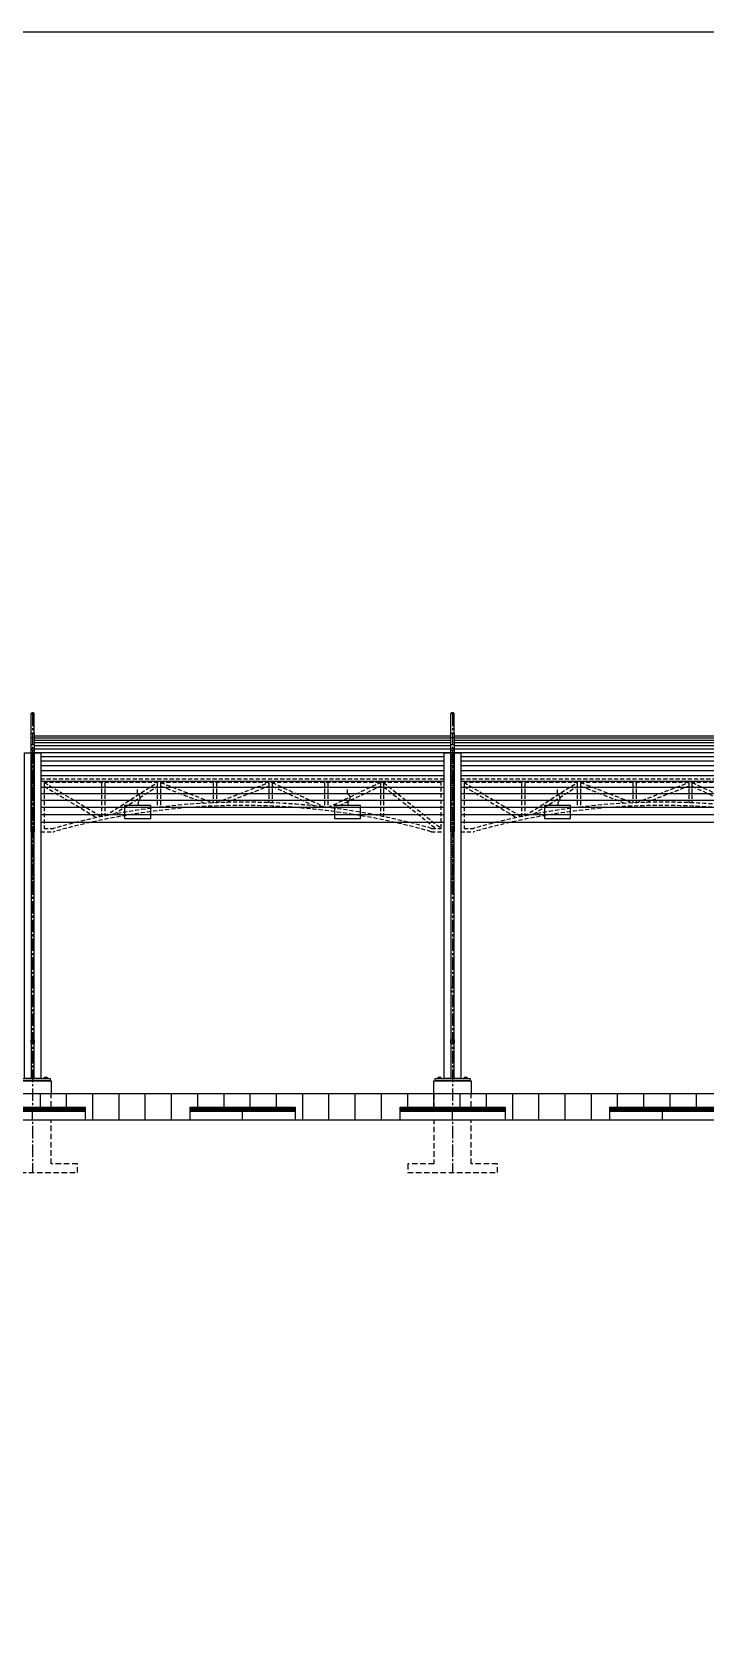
# Model space of a CAD drawing. Header units: inches. Extents: x 7915 to 10666, y -851 to 1175.
# Drawn here: x 8517 to 8824, y 447 to 1175 of the extents above; entities that cross this region are included whole.
import ezdxf

# ---------------------------------------------------------------- set-up
doc = ezdxf.new("R2010")
doc.units = ezdxf.units.IN
doc.header["$LTSCALE"] = 10
doc.header["$MEASUREMENT"] = 0
for name, pattern in [('Amconstr', [9999, 9999, 0]), ('CENTER2', [28.575, 19.05, -3.175, 3.175, -3.175]), ('HIDDEN2', [0.1875, 0.125, -0.0625])]:
    doc.linetypes.add(name, pattern=pattern)
for name, color, linetype in [('BOLD  DIM', 230, 'Continuous'), ('DIM DET', 2, 'Continuous'), ('FINISH', 2, 'Continuous'), ('KERB STONE', 6, 'Continuous'), ('LIGHT', 1, 'Continuous'), ('SHADE COL', 4, 'Continuous'), ('STONE', 251, 'Continuous'), ('TEFLONE', 41, 'Continuous'), ('WALL', 4, 'Continuous')]:
    doc.layers.add(name, color=color, linetype=linetype)

# ---------------------------------------------------------------- blocks, each defined once
blk = doc.blocks.new('A$C3e5476b5')
at = {"layer": 'SHADE COL'}
h = blk.add_hatch(dxfattribs=at)
h.set_pattern_fill('ANSI31', color=250, scale=8, angle=315)
h.set_pattern_definition([(0, (0.75, 193.9265), (2e-16, 1), [])])
h.paths.add_polyline_path([(0.75, 128), (-0.75, 128), (-0.75, 193.93), (0.75, 193.93)])
at = {"layer": 'BOLD  DIM', "color": 1, "linetype": 'HIDDEN2', "ltscale": 2}
blk.add_lwpolyline([(8.5, 36), (-8.5, 36), (-8.5, 4), (-20.5, 4), (-20.5, 0), (20.5, 0), (20.5, 4), (8.5, 4)], close=True, dxfattribs=at)
at = {"layer": 'SHADE COL', "color": 251}
for p, q in [((-0.75, 210), (0.75, 210)), ((-0.75, 210), (0.75, 210)), ((-0.75, 201), (-0.75, 210)), ((0.75, 201), (0.75, 210))]:
    blk.add_line(p, q, dxfattribs=at)
at = {"layer": 'SHADE COL', "color": 250, "linetype": 'CENTER2', "lineweight": 25, "ltscale": 0.03}
blk.add_line((0, 210), (0, 0), dxfattribs=at)
at = {"layer": 'SHADE COL', "color": 3}
for p, q in [((-0.75, 156), (-0.75, 199)), ((0.75, 199), (0.75, 156)), ((0.75, 128), (-0.75, 128))]:
    blk.add_line(p, q, dxfattribs=at)
at = {"layer": 'SHADE COL', "color": 1}
for p, q in [((-6.49, 43.5), (-6.49, 43)), ((-5.51, 43.5), (-5.51, 43)), ((5.51, 43.5), (5.51, 43)), ((6.49, 43.5), (6.49, 43))]:
    blk.add_line(p, q, dxfattribs=at)
at = {"layer": 'SHADE COL', "linetype": 'Amconstr', "lineweight": 25}
for points in [[(0.75, 199), (-0.75, 199), (-0.75, 201), (0.75, 201)], [(-0.75, 43), (-3.75, 43), (-3.75, 192), (-0.75, 192)], [(3.75, 43), (0.75, 43), (0.75, 192), (3.75, 192)]]:
    blk.add_lwpolyline(points, close=True, dxfattribs=at)
at = {"layer": 'SHADE COL', "color": 3}
for points in [[(0.75, 193.93), (-0.75, 193.93), (-0.75, 195.91), (0.75, 195.91)], [(-0.75, 83.25), (0.75, 83.25), (0.75, 84.75), (-0.75, 84.75)], [(-0.75, 60.75), (0.75, 60.75), (0.75, 59.25), (-0.75, 59.25)]]:
    blk.add_lwpolyline(points, close=True, dxfattribs=at)
at = {"layer": 'SHADE COL'}
blk.add_lwpolyline([(-8, 43), (8, 43), (8, 42), (-8, 42)], close=True, dxfattribs=at)
at = {"layer": 'SHADE COL', "color": 1}
for points in [[(-5.25, 43.5), (-6.75, 43.5), (-6.75, 43), (-5.25, 43)], [(5.25, 43.5), (6.75, 43.5), (6.75, 43), (5.25, 43)]]:
    blk.add_lwpolyline(points, close=True, dxfattribs=at)
at = {"layer": 'SHADE COL', "color": 251}
blk.add_arc((0, 209.56), 0.869, 30.16957, 149.54275, dxfattribs=at)
at = {"layer": 'SHADE COL', "color": 1}
for centre in [(-6, 42.91), (6, 42.91)]:
    blk.add_arc(centre, 0.767, 49.85812, 130.14188, dxfattribs=at)
at = {"layer": 'WALL'}
blk.add_lwpolyline([(-8.5, 42), (8.5, 42), (8.5, 36), (-8.5, 36)], close=True, dxfattribs=at)
blk = doc.blocks.new('*U272')
at = {"layer": 'SHADE COL', "linetype": 'Amconstr', "lineweight": 25}
blk.add_blockref('A$C3e5476b5', (0, -102.22), dxfattribs=at)
blk = doc.blocks.new('*U273')
at = {"layer": 'SHADE COL', "color": 0, "linetype": 'ByBlock', "lineweight": -2}
for p in [(384, 0), (576, 0)]:
    blk.add_blockref('*U272', p, dxfattribs=at)
blk = doc.blocks.new('*U274')
at = {"layer": 'TEFLONE', "color": 250}
for p, q in [((95.25, 19.74), (-95.25, 19.74)), ((95.25, 18.87), (-95.25, 18.87)), ((95.25, 17.85), (-95.25, 17.85)), ((95.25, 16.67), (-95.25, 16.67)), ((95.25, 15.33), (-95.25, 15.33)), ((95.25, 13.83), (-95.25, 13.83)), ((95.25, 12.18), (-95.25, 12.18)), ((92.25, 10.37), (-92.25, 10.37)), ((92.25, 8.4), (-92.25, 8.4)), ((92.25, 6.28), (-92.25, 6.28)), ((92.25, 4), (-92.25, 4)), ((92.25, 1.57), (-92.25, 1.57)), ((92.25, -1.02), (-92.25, -1.02)), ((92.25, -3.76), (-92.25, -3.76)), ((92.25, -6.65), (-92.25, -6.65)), ((92.25, -9.7), (-92.25, -9.7)), ((92.25, -12.89), (-92.25, -12.89)), ((92.25, -16.24), (-92.25, -16.24)), ((92.25, -19.74), (-92.25, -19.74))]:
    blk.add_line(p, q, dxfattribs=at)
blk = doc.blocks.new('*U275')
at = {"layer": 'TEFLONE', "color": 0, "linetype": 'ByBlock', "lineweight": -2}
for p in [(384, 0), (576, 0)]:
    blk.add_blockref('*U274', p, dxfattribs=at)
blk = doc.blocks.new('A$C5243171d')
at = {"color": 3}
blk.add_wipeout([(24, 6), (24, 0), (0, 0), (0, 6)], dxfattribs=at).dxf.layer = 'KERB STONE'
at = {"layer": 'KERB STONE', "color": 250}
for p, q in [((24, 5.49), (0, 5.49)), ((24, 5.11), (0, 5.11)), ((24, 4.7), (0, 4.7)), ((24, 4.35), (0, 4.35)), ((24, 4.14), (0, 4.14))]:
    blk.add_line(p, q, dxfattribs=at)
at = {"layer": 'KERB STONE', "color": 1}
blk.add_line((24, 4), (0, 4), dxfattribs=at)
at = {"layer": 'KERB STONE', "color": 3}
blk.add_lwpolyline([(0, 6), (24, 6), (24, 0), (0, 0)], close=True, dxfattribs=at)
blk = doc.blocks.new('*U283')
at = {"layer": 'KERB STONE'}
for p in [(-48, -3), (24, -3)]:
    blk.add_blockref('A$C5243171d', p, dxfattribs=at)
blk = doc.blocks.new('*U284')
at = {"layer": 'KERB STONE', "color": 0, "linetype": 'ByBlock', "lineweight": -2}
blk.add_blockref('*U283', (288, 0), dxfattribs=at)
blk.add_blockref('*U283', (384, 0), dxfattribs=at)
blk.add_blockref('*U283', (480, 0), dxfattribs=at)
blk.add_blockref('*U283', (576, 0), dxfattribs=at)
blk.add_blockref('*U283', (672, 0), dxfattribs=at)
blk = doc.blocks.new('A$C12a39c97')
at = {"layer": 'SHADE COL', "color": 1, "linetype": 'HIDDEN2', "ltscale": 1.5}
for p, q in [((1.5, 22.5), (27.75, 6.88)), ((27.75, 22.5), (27.75, 6.88)), ((29.25, 22.5), (29.25, 7.19)), ((29.25, 7.19), (53.25, 22.5)), ((53.25, 22.5), (53.25, 11.1)), ((54.75, 22.5), (54.75, 11.28)), ((54.75, 22.5), (78.75, 13.21)), ((78.75, 22.5), (78.75, 13.21)), ((80.25, 22.5), (80.25, 13.27)), ((80.25, 13.27), (104.25, 22.5)), ((104.25, 22.5), (104.25, 13.27)), ((105.75, 22.5), (105.75, 13.21)), ((105.75, 22.5), (129.75, 11.28)), ((129.75, 22.5), (129.75, 11.28)), ((131.25, 22.5), (131.25, 11.1)), ((131.25, 11.1), (155.25, 22.5)), ((155.25, 22.5), (155.25, 7.19)), ((156.75, 22.5), (156.75, 6.88)), ((156.75, 22.5), (183, 1.5)), ((1.5, 20.75), (25.58, 6.42)), ((33.27, 7.97), (53.25, 20.72)), ((54.75, 20.89), (75.06, 13.03)), ((84.79, 13.41), (104.25, 20.89)), ((105.75, 20.84), (125.1, 11.8)), ((134, 10.74), (155.25, 20.84)), ((156.75, 20.58), (180.6, 1.5))]:
    blk.add_line(p, q, dxfattribs=at)
blk.add_lwpolyline([(178.5, 0), (184.5, 0), (184.5, 24), (0, 24), (0, 0), (6, 0, -0.13913), (178.5, 0, -0.755725)], format="xyb", dxfattribs=at)
blk.add_lwpolyline([(178.71, 1.5), (183, 1.5), (183, 22.5), (1.5, 22.5), (1.5, 1.5), (5.79, 1.5, -0.138795)], format="xyb", close=True, dxfattribs=at)
blk = doc.blocks.new('*U297')
at = {"layer": 'SHADE COL', "color": 1, "linetype": 'HIDDEN2', "ltscale": 1.5}
blk.add_blockref('A$C12a39c97', (-92.25, -12), dxfattribs=at)
blk = doc.blocks.new('*U298')
at = {"layer": 'SHADE COL', "color": 0, "linetype": 'ByBlock', "lineweight": -2}
for p in [(384, 0), (576, 0)]:
    blk.add_blockref('*U297', p, dxfattribs=at)
blk = doc.blocks.new('A$C21d53846')
at = {"layer": 'LIGHT'}
blk.add_lwpolyline([(6.48, 6, -0.333461), (7.02, 8.47, 0.330904), (6.37, 11.07, -0.224819), (6, 11.84), (6, 13.35)], format="xyb", dxfattribs=at)
blk.add_lwpolyline([(0, 0), (12, 0), (12, 6), (0, 6)], close=True, dxfattribs=at)
blk = doc.blocks.new('*U303')
at = {"layer": 'LIGHT'}
for p in [(-54, -6.68), (42, -6.68)]:
    blk.add_blockref('A$C21d53846', p, dxfattribs=at)
blk = doc.blocks.new('*U304')
at = {"layer": 'SHADE COL', "color": 0, "linetype": 'ByBlock', "lineweight": -2}
for p in [(384, 0), (576, 0)]:
    blk.add_blockref('*U303', p, dxfattribs=at)

msp = doc.modelspace()

# ---------------------------------------------------------------- block references
at = {"layer": 'SHADE COL'}
for name, p in [('*U298', (8228.95978, 820.69299)), ('*U304', (8228.95494, 821.36995))]:
    msp.add_blockref(name, p, dxfattribs=at)
at = {"layer": 'TEFLONE'}
msp.add_blockref('*U275', (8228.95978, 832.60197), dxfattribs=at)

# ---------------------------------------------------------------- wipeouts: each hides what was drawn before it
msp.add_wipeout([(8612.95978, 682.69404), (8612.95978, 676.69404), (8588.95978, 676.69404), (8588.95978, 682.69404)]).dxf.layer = 'KERB STONE'

# ---------------------------------------------------------------- next in the draw order: hatches: boundary and pattern name
at = {"layer": 'STONE'}
h = msp.add_hatch(dxfattribs=at)
h.set_pattern_fill('_USER', color=256, scale=12, angle=90, pattern_type=0)
h.set_pattern_definition([(90, (8124.46, 676.695), (-12, 7e-16), [])])
h.paths.add_polyline_path([(8124.45978, 688.69508), (9677.45978, 688.69508), (9677.45978, 676.69404), (8124.45978, 676.69404)])

# ---------------------------------------------------------------- next in the draw order: linework, layer by layer
at = {"layer": 'DIM DET'}
msp.add_lwpolyline([(10665.98642, -850.68575), (7915.06384, -850.68575), (7915.06384, 1174.65459), (10665.98642, 1174.65459)], close=True, dxfattribs=at)
at = {"layer": 'FINISH', "color": 2}
msp.add_lwpolyline([(9677.45978, 676.69404), (9677.45978, 688.69404), (8124.45978, 688.69509), (8124.45978, 676.69509)], dxfattribs=at)

# ---------------------------------------------------------------- next in the draw order: block references
at = {"layer": 'SHADE COL', "linetype": 'Amconstr', "lineweight": 25}
msp.add_blockref('*U273', (8132.95978, 754.91065), dxfattribs=at)

# ---------------------------------------------------------------- next in the draw order: block references
at = {"layer": 'KERB STONE'}
msp.add_blockref('*U284', (8180.95978, 679.69404), dxfattribs=at)

# ---------------------------------------------------------------- next in the draw order: linework, layer by layer
at = {"layer": 'WALL', "color": 7}
msp.add_line((9785.0461, 676.69404), (8071.02136, 676.69404), dxfattribs=at)

doc.saveas('drawing.dxf')
